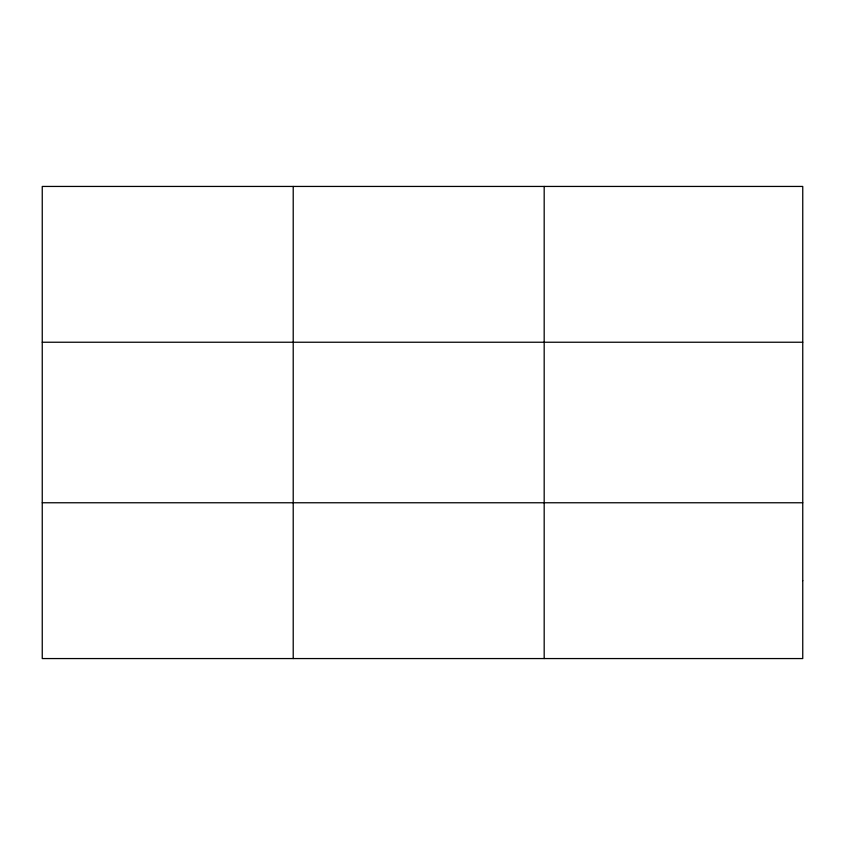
<?xml version="1.0" encoding="UTF-8"?>
<svg xmlns="http://www.w3.org/2000/svg" width="845" height="845" viewBox="0 0 845 845"><rect width="100%" height="100%" fill="white"/><g stroke="black" fill="none" stroke-linecap="round" stroke-linejoin="round"><path stroke-width="1.27" d="M293.215 658.561L293.215 186.439M544.18 658.561L544.18 186.439M42.25 342.236L802.75 342.236M42.25 502.764L802.75 502.764M802.75 580.663L802.75 658.561L42.25 658.561L42.25 186.439L802.75 186.439L802.75 580.663"/></g></svg>
